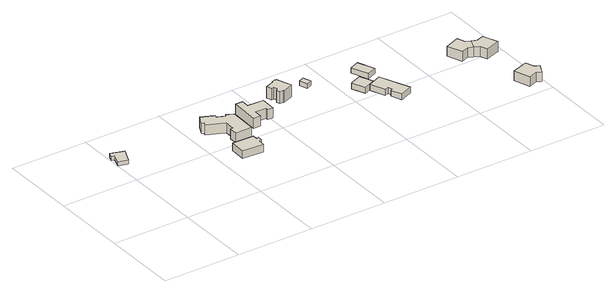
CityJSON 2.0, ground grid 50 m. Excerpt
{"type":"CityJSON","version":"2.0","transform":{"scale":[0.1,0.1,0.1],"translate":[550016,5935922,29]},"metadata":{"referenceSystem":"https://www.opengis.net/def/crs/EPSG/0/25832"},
"CityObjects":{
"building1":{"type":"Building","attributes":{"Gemeindeschluessel":"02200227","Geometrietyp2DReferenz":"3000","BezugspunktDach":"2000","function":"31001_2460","measuredHeight":2.61,"storeysAboveGround":1},"address":[{"country":"Germany","locality":"Hamburg","thoroughfareName":"Tinsdaler Kirchenweg","postcode":"22559"}],"geometry":[{"type":"Solid","lod":"1","boundaries":[[[[0,1,2,3,4,5]],[[6,7,8,9,10,11]],[[4,6,11,5]],[[3,7,6,4]],[[2,8,7,3]],[[1,9,8,2]],[[0,10,9,1]],[[5,11,10,0]]]]}]},
"building2":{"type":"Building","attributes":{"Gemeindeschluessel":"02200227","Geometrietyp2DReferenz":"3000","BezugspunktDach":"2000","function":"31001_1010","measuredHeight":7.4,"storeysAboveGround":1},"address":[{"country":"Germany","locality":"Hamburg","thoroughfareNumber":"235","thoroughfareName":"Tinsdaler Kirchenweg","postcode":"22559"}],"geometry":[{"type":"Solid","lod":"1","boundaries":[[[[12,13,14,15,16,17,18,19]],[[20,21,22,23,24,25,26,27]],[[18,20,27,19]],[[17,21,20,18]],[[16,22,21,17]],[[15,23,22,16]],[[14,24,23,15]],[[13,25,24,14]],[[12,26,25,13]],[[19,27,26,12]]]]}]},
"building3":{"type":"Building","attributes":{"Gemeindeschluessel":"02200227","Geometrietyp2DReferenz":"3000","BezugspunktDach":"2000","function":"31001_1010","measuredHeight":8.8,"storeysAboveGround":1},"address":[{"country":"Germany","locality":"Hamburg","thoroughfareName":"Tinsdaler Kirchenweg","postcode":"22559"}],"geometry":[{"type":"Solid","lod":"1","boundaries":[[[[28,29,30,31,32,33,34,35,36,37,38,39,40,41]],[[42,43,44,45,46,47,48,49,50,51,52,53,54,55]],[[40,42,55,41]],[[39,43,42,40]],[[38,44,43,39]],[[37,45,44,38]],[[36,46,45,37]],[[35,47,46,36]],[[34,48,47,35]],[[33,49,48,34]],[[32,50,49,33]],[[31,51,50,32]],[[30,52,51,31]],[[29,53,52,30]],[[28,54,53,29]],[[41,55,54,28]]]]}]},
"building4":{"type":"Building","attributes":{"Gemeindeschluessel":"02200227","Geometrietyp2DReferenz":"3000","BezugspunktDach":"2000","function":"31001_1010","measuredHeight":8.82,"storeysAboveGround":1},"address":[{"country":"Germany","locality":"Hamburg","thoroughfareNumber":"233a","thoroughfareName":"Tinsdaler Kirchenweg","postcode":"22559"}],"geometry":[{"type":"Solid","lod":"1","boundaries":[[[[56,57,58,59,60,61,62,63,64,65]],[[66,67,68,69,70,71,72,73,74,75]],[[64,66,75,65]],[[63,67,66,64]],[[62,68,67,63]],[[61,69,68,62]],[[60,70,69,61]],[[59,71,70,60]],[[58,72,71,59]],[[57,73,72,58]],[[56,74,73,57]],[[65,75,74,56]]]]}]},
"building5":{"type":"Building","attributes":{"Gemeindeschluessel":"02200227","Geometrietyp2DReferenz":"3000","BezugspunktDach":"2000","function":"31001_1010","measuredHeight":9.97,"storeysAboveGround":1},"address":[{"country":"Germany","locality":"Hamburg","thoroughfareNumber":"233","thoroughfareName":"Tinsdaler Kirchenweg","postcode":"22559"}],"geometry":[{"type":"Solid","lod":"1","boundaries":[[[[76,77,78,79,80,81,82,83,84,85,86,87,88,89,90]],[[91,92,93,94,95,96,97,98,99,100,101,102,103,104,105]],[[89,91,105,90]],[[88,92,91,89]],[[87,93,92,88]],[[86,94,93,87]],[[85,95,94,86]],[[84,96,95,85]],[[83,97,96,84]],[[82,98,97,83]],[[81,99,98,82]],[[80,100,99,81]],[[79,101,100,80]],[[78,102,101,79]],[[77,103,102,78]],[[76,104,103,77]],[[90,105,104,76]]]]}]},
"building6":{"type":"Building","attributes":{"Gemeindeschluessel":"02200227","Geometrietyp2DReferenz":"3000","BezugspunktDach":"2000","function":"31001_2460","measuredHeight":3,"storeysAboveGround":1},"address":[{"country":"Germany","locality":"Hamburg","thoroughfareName":"Tinsdaler Kirchenweg","postcode":"22559"}],"geometry":[{"type":"Solid","lod":"1","boundaries":[[[[106,107,108,109]],[[110,111,112,113]],[[108,110,113,109]],[[107,111,110,108]],[[106,112,111,107]],[[109,113,112,106]]]]}]},
"building7":{"type":"Building","attributes":{"Gemeindeschluessel":"02200227","Geometrietyp2DReferenz":"3000","BezugspunktDach":"2000","function":"31001_1010","measuredHeight":4.91,"storeysAboveGround":1},"address":[{"country":"Germany","locality":"Hamburg","thoroughfareName":"Wittenbergener Weg","postcode":"22559"}],"geometry":[{"type":"Solid","lod":"1","boundaries":[[[[114,115,116,117]],[[118,119,120,121]],[[116,118,121,117]],[[115,119,118,116]],[[114,120,119,115]],[[117,121,120,114]]]]}]},
"building8":{"type":"Building","attributes":{"Gemeindeschluessel":"02200227","Geometrietyp2DReferenz":"3000","BezugspunktDach":"2000","function":"31001_1100","measuredHeight":4.88,"storeysAboveGround":1},"address":[{"country":"Germany","locality":"Hamburg","thoroughfareNumber":"92","thoroughfareName":"Wittenbergener Weg","postcode":"22559"}],"geometry":[{"type":"Solid","lod":"1","boundaries":[[[[122,123,124,125,126,127,128,129]],[[130,131,132,133,134,135,136,137]],[[128,130,137,129]],[[127,131,130,128]],[[126,132,131,127]],[[125,133,132,126]],[[124,134,133,125]],[[123,135,134,124]],[[122,136,135,123]],[[129,137,136,122]]]]}]},
"building9":{"type":"Building","attributes":{"Gemeindeschluessel":"02200227","Geometrietyp2DReferenz":"3000","BezugspunktDach":"2000","function":"31001_2460","measuredHeight":4.22,"storeysAboveGround":1},"address":[{"country":"Germany","locality":"Hamburg","thoroughfareName":"Wittenbergener Weg","postcode":"22559"}],"geometry":[{"type":"Solid","lod":"1","boundaries":[[[[138,139,140,141]],[[142,143,144,145]],[[140,142,145,141]],[[139,143,142,140]],[[138,144,143,139]],[[141,145,144,138]]]]}]},
"building10":{"type":"Building","attributes":{"Gemeindeschluessel":"02200227","Geometrietyp2DReferenz":"3000","BezugspunktDach":"2000","function":"31001_1010","measuredHeight":6.39,"storeysAboveGround":2},"address":[{"country":"Germany","locality":"Hamburg","thoroughfareNumber":"91a","thoroughfareName":"Wittenbergener Weg","postcode":"22559"}],"geometry":[{"type":"Solid","lod":"1","boundaries":[[[[146,147,148,149,150,151,152]],[[153,154,155,156,157,158,159]],[[151,153,159,152]],[[150,154,153,151]],[[149,155,154,150]],[[148,156,155,149]],[[147,157,156,148]],[[146,158,157,147]],[[152,159,158,146]]]]}]},
"building11":{"type":"Building","attributes":{"Gemeindeschluessel":"02200227","Geometrietyp2DReferenz":"3000","BezugspunktDach":"2000","function":"31001_1010","measuredHeight":6.25,"storeysAboveGround":1},"address":[{"country":"Germany","locality":"Hamburg","thoroughfareNumber":"93a","thoroughfareName":"Wittenbergener Weg","postcode":"22559"}],"geometry":[{"type":"Solid","lod":"1","boundaries":[[[[160,161,162,163,164,165,166]],[[167,168,169,170,171,172,173]],[[165,167,173,166]],[[164,168,167,165]],[[163,169,168,164]],[[162,170,169,163]],[[161,171,170,162]],[[160,172,171,161]],[[166,173,172,160]]]]}]},
"building12":{"type":"Building","attributes":{"Gemeindeschluessel":"02200227","Geometrietyp2DReferenz":"3000","BezugspunktDach":"2000","function":"31001_1010","measuredHeight":6.45,"storeysAboveGround":2},"address":[{"country":"Germany","locality":"Hamburg","thoroughfareNumber":"91b","thoroughfareName":"Wittenbergener Weg","postcode":"22559"}],"geometry":[{"type":"Solid","lod":"1","boundaries":[[[[174,152,151,175,176,177,178]],[[179,180,181,153,159,182,183]],[[177,179,183,178]],[[176,180,179,177]],[[175,181,180,176]],[[151,153,181,175]],[[152,159,153,151]],[[174,182,159,152]],[[178,183,182,174]]]]}]}
},
"vertices":[
[5,688,7],[24,749,7],[7,754,7],[18,790,7],[102,762,7],[62,670,7],[102,762,33],[18,790,33],[7,754,33],[24,749,33],[5,688,33],[62,670,33],
[591,306,41],[594,411,41],[734,406,41],[733,376,41],[749,376,41],[748,347,41],[731,347,41],[730,301,41],[731,347,90],[748,347,90],[749,376,90],[733,376,90],[734,406,90],[594,411,90],[591,306,90],[730,301,90],
[658,470,41],[659,523,41],[676,523,41],[677,589,41],[566,639,41],[574,657,41],[559,664,41],[587,727,41],[670,690,41],[664,676,41],[718,652,41],[724,666,41],[769,646,41],[765,468,41],[769,646,107],[724,666,107],[718,652,107],[664,676,107],[670,690,107],[587,727,107],[559,664,107],[574,657,107],[566,639,107],[677,589,107],[676,523,107],[659,523,107],[658,470,107],[765,468,107],
[944,570,47],[944,585,47],[874,587,47],[872,533,47],[824,535,47],[830,723,47],[879,721,47],[877,670,47],[983,667,47],[980,569,47],[983,667,112],[877,670,112],[879,721,112],[830,723,112],[824,535,112],[872,533,112],[874,587,112],[944,585,112],[944,570,112],[980,569,112],
[1117,771,55],[1119,778,55],[1142,786,55],[1150,782,55],[1154,785,55],[1174,732,55],[1191,687,55],[1117,659,55],[1116,663,55],[1093,663,55],[1085,684,55],[1102,703,55],[1093,724,55],[1079,719,55],[1066,754,55],[1079,719,132],[1093,724,132],[1102,703,132],[1085,684,132],[1093,663,132],[1116,663,132],[1117,659,132],[1191,687,132],[1174,732,132],[1154,785,132],[1150,782,132],[1142,786,132],[1119,778,132],[1117,771,132],[1066,754,132],
[1330,774,57],[1349,723,57],[1314,709,57],[1294,760,57],[1314,709,87],[1349,723,87],[1330,774,87],[1294,760,87],
[1594,601,53],[1630,514,53],[1555,483,53],[1519,569,53],[1555,483,92],[1630,514,92],[1594,601,92],[1519,569,92],
[1683,308,53],[1654,378,53],[1667,384,53],[1656,411,53],[1633,402,53],[1593,498,53],[1684,536,53],[1764,342,53],[1684,536,91],[1593,498,91],[1633,402,91],[1656,411,91],[1667,384,91],[1654,378,91],[1683,308,91],[1764,342,91],
[1675,738,54],[1720,629,54],[1657,603,54],[1612,711,54],[1657,603,88],[1720,629,88],[1675,738,88],[1612,711,88],
[2254,489,46],[2206,470,46],[2169,567,46],[2264,604,46],[2283,555,46],[2316,540,46],[2287,474,46],[2316,540,110],[2283,555,110],[2264,604,110],[2169,567,110],[2206,470,110],[2254,489,110],[2287,474,110],
[2413,146,63],[2432,91,63],[2462,76,63],[2432,10,63],[2400,25,63],[2345,6,63],[2309,110,63],[2345,6,125],[2400,25,125],[2432,10,125],[2462,76,125],[2432,91,125],[2413,146,125],[2309,110,125],
[2320,459,46],[2349,526,46],[2397,544,46],[2434,448,46],[2339,411,46],[2434,448,110],[2397,544,110],[2349,526,110],[2320,459,110],[2339,411,110]
]}
